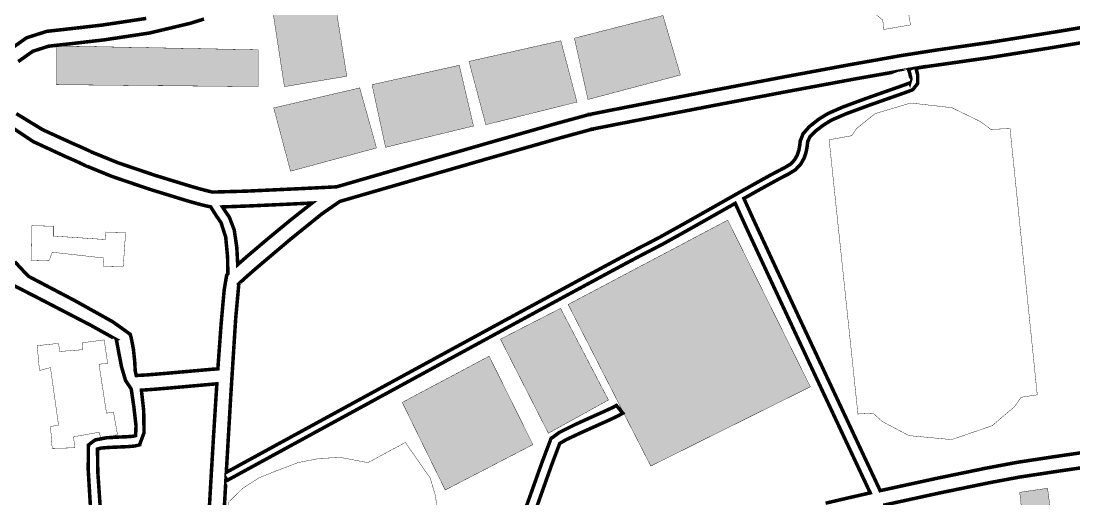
# Model space of a CAD drawing. Extents: x -14.6 to 30.8, y -26 to 29.
# Drawn here: x 6.76 to 15.05, y -3.36 to 0.41 of the extents above; entities that cross this region are included whole.
import ezdxf

# ---------------------------------------------------------------- set-up
doc = ezdxf.new("R2010")
doc.units = 0
doc.header["$LTSCALE"] = 0.000394
for name, color, linetype in [('CW_1002', 7, 'CONTINUOUS'), ('CW_2002', 7, 'CONTINUOUS'), ('CW_2003', 7, 'CONTINUOUS'), ('CW_2004', 7, 'CONTINUOUS'), ('CW_2005', 7, 'CONTINUOUS'), ('CW_2007', 7, 'CONTINUOUS')]:
    doc.layers.add(name, color=color, linetype=linetype)

msp = doc.modelspace()

# ---------------------------------------------------------------- linework, layer by layer
at = {"layer": 'CW_1002', "color": 1, "linetype": 'CONTINUOUS', "const_width": 0.007874}
for points in [[(6.653864, 0.171523), (6.801994, 0.276226), (6.960535, 0.326799), (6.960724, 0.326823), (6.995132, 0.330866), (7.04096, 0.33593), (7.095575, 0.341835), (7.397342, 0.376493), (7.744424, 0.428786)], [(8.199676, 0.423857), (8.143441, 0.406662), (8.094217, 0.391157), (8.09289, 0.390732), (7.769962, 0.313761), (7.415138, 0.259974), (7.108031, 0.224646), (7.059707, 0.219413), (7.015726, 0.214497), (6.975024, 0.209634), (6.974835, 0.20961), (6.851292, 0.170082), (6.735731, 0.08814)], [(6.72076, -0.322024), (6.929902, -0.449883), (7.162028, -0.555898), (7.220648, -0.58145), (7.272592, -0.604803), (7.315937, -0.625823), (7.31589, -0.625913), (7.315894, -0.625917), (7.316122, -0.625917), (7.521093, -0.709581), (7.812626, -0.808488), (8.093902, -0.894898), (8.138855, -0.907792), (8.179247, -0.919014), (8.214366, -0.928354), (8.239954, -0.934795), (8.25861, -0.939089), (8.269697, -0.941063), (8.269713, -0.940886), (8.27, -0.940909), (8.270228, -0.940909), (8.532533, -0.933588), (8.967722, -0.913474), (9.243362, -0.899606), (9.293023, -0.885333), (9.348189, -0.869369), (9.414047, -0.850256), (9.885311, -0.713542), (10.466976, -0.545486), (10.977596, -0.399482), (11.23572, -0.328929), (11.235839, -0.328929), (11.235835, -0.328906), (11.268249, -0.322288), (11.323052, -0.311345), (11.39761, -0.296614), (11.48765, -0.278946), (11.60266, -0.256481), (11.741673, -0.229425), (12.218267, -0.137377), (12.749107, -0.036317), (13.263579, 0.059458), (13.691073, 0.135655), (13.960976, 0.17798), (14.396151, 0.240504), (14.890758, 0.319744), (15.232713, 0.376803)], [(15.234571, 0.257492), (14.882824, 0.198897), (14.397732, 0.121355), (13.975276, 0.060791), (13.930858, 0.054802), (13.875151, 0.046424), (13.809051, 0.035839), (13.822429, -0.016829), (13.822362, -0.084233), (13.783567, -0.133693), (13.78322, -0.133925), (13.783165, -0.133949), (13.783134, -0.133878), (13.748808, -0.147165), (13.690185, -0.168153), (13.613594, -0.195028), (13.432885, -0.25876), (13.259917, -0.322688), (13.149157, -0.37065), (13.14878, -0.370862), (13.135093, -0.37867), (13.12194, -0.386396), (13.109437, -0.393988), (13.096539, -0.402104), (13.083641, -0.410517), (13.070803, -0.419205), (13.014748, -0.462009), (12.973537, -0.504668), (12.955689, -0.544024), (12.95147, -0.582644), (12.94309, -0.626804), (12.927457, -0.673563), (12.900428, -0.721509), (12.859532, -0.76492), (12.801591, -0.800402), (12.729314, -0.837513), (12.607943, -0.904284), (12.453134, -0.991264), (12.532827, -1.167044), (12.711512, -1.552175), (12.944728, -2.052154), (13.188014, -2.572479), (13.396908, -3.018649), (13.526949, -3.296161), (13.980126, -3.197426), (14.36446, -3.118155), (14.607748, -3.072685), (14.896706, -3.02847), (15.204432, -2.9835)], [(6.750178, -1.534866), (6.787667, -1.574717), (6.821008, -1.60763), (7.179348, -1.795899), (7.481618, -1.96469), (7.618094, -2.062602), (7.618165, -2.062791), (7.618398, -2.063024), (7.626213, -2.091235), (7.63457, -2.132322), (7.643709, -2.18272), (7.653459, -2.274083), (7.657742, -2.352396), (7.666138, -2.387787), (7.746241, -2.383632), (7.903424, -2.370624), (8.088488, -2.354146), (8.173069, -2.346562), (8.248103, -2.339984), (8.308799, -2.334996), (8.334789, -1.977675), (8.358737, -1.712676), (8.378126, -1.596583), (8.378358, -1.596122), (8.37839, -1.596079), (8.3785, -1.596157), (8.380815, -1.593191), (8.38387, -1.589645), (8.387642, -1.585539), (8.385283, -1.453334), (8.370637, -1.297117), (8.334441, -1.183063), (8.300008, -1.132795), (8.272868, -1.090673), (8.252681, -1.057398), (8.235095, -1.054221), (8.212328, -1.04915), (8.184839, -1.042315), (8.149221, -1.032835), (8.107744, -1.021302), (8.061146, -1.007929), (7.773629, -0.919474), (7.474394, -0.817624), (7.262146, -0.73065), (7.262193, -0.730559), (7.262189, -0.730555), (7.261961, -0.730555), (7.219842, -0.710087), (7.170547, -0.68789), (7.115429, -0.663858), (6.855012, -0.543147), (6.619214, -0.386783)], [(13.097038, -3.395277), (13.269441, -3.354752), (13.448587, -3.31378), (13.318839, -3.036855), (13.119544, -2.611108), (12.888594, -2.117042), (12.663877, -1.63516), (12.483285, -1.245965), (12.384709, -1.029961), (12.342305, -1.053985), (12.299447, -1.078286), (12.256358, -1.102724), (12.018363, -1.237422), (11.821344, -1.347313), (11.706283, -1.407583), (11.706232, -1.407606), (11.671234, -1.425258), (11.601086, -1.462271), (11.499413, -1.516657), (11.374057, -1.584178), (11.219365, -1.667837), (11.039472, -1.76537), (10.59685, -2.005981), (10.110869, -2.270777), (9.620106, -2.538578), (9.163138, -2.788202), (8.778542, -2.998465), (8.504894, -3.148187), (8.380772, -3.216185), (8.372579, -3.201268), (8.364388, -3.347003), (8.35794, -3.462806)], [(7.310457, -3.512408), (7.287259, -3.130927), (7.289016, -2.936398), (7.341262, -2.896352), (7.432664, -2.878935), (7.538646, -2.873016), (7.591911, -2.870834), (7.634752, -2.86774), (7.660169, -2.862697), (7.660598, -2.862555), (7.664001, -2.784339), (7.646654, -2.632502), (7.626209, -2.494512), (7.581048, -2.425805), (7.549799, -2.318632), (7.527441, -2.20302), (7.519364, -2.158168), (7.51263, -2.123393), (7.507665, -2.103622), (7.507764, -2.103587), (7.304787, -1.990214), (6.876649, -1.767939), (6.470331, -1.55987)], [(8.239417, -3.472461), (8.254143, -3.213695), (8.275519, -2.853999), (8.300866, -2.45348), (8.244574, -2.458307), (8.175759, -2.464411), (8.098638, -2.471335), (7.951846, -2.484426), (7.813914, -2.496089), (7.706524, -2.503744), (7.724444, -2.66586), (7.727385, -2.838779), (7.691902, -2.934496), (7.691799, -2.934563), (7.691846, -2.934673), (7.654849, -2.943935), (7.602861, -2.948765), (7.541417, -2.951449), (7.459005, -2.954861), (7.391262, -2.959944), (7.360685, -2.968075), (7.362846, -3.149463), (7.388292, -3.516037)], [(10.7352, -3.432095), (10.86469, -3.067642), (10.933795, -2.885083), (10.933909, -2.885146), (10.933972, -2.885039), (10.998709, -2.837244), (11.124454, -2.774149), (11.271098, -2.707693), (11.35489, -2.670146), (11.418275, -2.640843), (11.448854, -2.624457), (11.498988, -2.68474), (11.461078, -2.706712), (11.391995, -2.739411), (11.303091, -2.779362), (11.169105, -2.839538), (11.056065, -2.892578), (11.002303, -2.923587), (11.002079, -2.924146), (10.935663, -3.101458), (10.808075, -3.461375)], [(15.206972, -3.102164), (14.905187, -3.14627), (14.626205, -3.188953), (14.384539, -3.234157), (14.002128, -3.313101), (13.550906, -3.411492)]]:
    msp.add_lwpolyline(points, dxfattribs=at)
for points in [[(8.37537, -3.151898), (8.542996, -3.060113), (8.836269, -2.899677), (9.221589, -2.689038), (9.665355, -2.446648), (10.133968, -2.190956), (10.593826, -1.940411), (11.011331, -1.713465), (11.18193, -1.620987), (11.33636, -1.53751), (11.4715, -1.464752), (11.57446, -1.409689), (11.645841, -1.372058), (11.682012, -1.353858), (11.682063, -1.353835), (11.795407, -1.294391), (11.990833, -1.185349), (12.227295, -1.051512), (12.465288, -0.916814), (12.662307, -0.806924), (12.77737, -0.746654), (12.821561, -0.719631), (12.852707, -0.686646), (12.873244, -0.650264), (12.886326, -0.610708), (12.893436, -0.572519), (12.897098, -0.538717), (12.919549, -0.480828), (12.969688, -0.423926), (13.037354, -0.370764), (13.050779, -0.361685), (13.06453, -0.352731), (13.078524, -0.343933), (13.093017, -0.3351), (13.106832, -0.326931), (13.119945, -0.319421), (13.120323, -0.319209), (13.234804, -0.269348), (13.410937, -0.204093), (13.594217, -0.139429), (13.670591, -0.112641), (13.728146, -0.092101), (13.759748, -0.079969), (13.760094, -0.079736), (13.76015, -0.079713), (13.760169, -0.079756), (13.769429, -0.04687), (13.758732, 0.000811), (13.750185, 0.025319), (13.753488, 0.02661), (13.328839, -0.048481), (12.803834, -0.145979), (12.25624, -0.250141), (11.763823, -0.345228), (11.641013, -0.369148), (11.525195, -0.391802), (11.420217, -0.412417), (11.34037, -0.428164), (11.286177, -0.43892), (11.259827, -0.444244), (11.259709, -0.444244), (11.259713, -0.444268), (11.003988, -0.514261), (10.495869, -0.659609), (9.916444, -0.827041), (9.446803, -0.963287), (9.352574, -0.990695), (9.298735, -1.006398), (9.269776, -1.014787), (9.269693, -1.014811), (9.127668, -1.113294), (8.876024, -1.316958), (8.622051, -1.532213), (8.580028, -1.568758), (8.544036, -1.600441), (8.51489, -1.626551), (8.494274, -1.645384), (8.480431, -1.658348), (8.474051, -1.664835), (8.474094, -1.664866), (8.449479, -1.934966), (8.411988, -2.522832)], [(9.051055, -1.027268), (8.806703, -1.039085), (8.549986, -1.050574), (8.345059, -1.058031), (8.36039, -1.081706), (8.378246, -1.108341), (8.398724, -1.13785), (8.437801, -1.23984), (8.457989, -1.377475), (8.465315, -1.513016), (8.489986, -1.491171), (8.516637, -1.467813), (8.545004, -1.443165), (8.705643, -1.306512), (8.88351, -1.159851)]]:
    msp.add_lwpolyline(points, close=True, dxfattribs=at)
at = {"layer": 'CW_2002', "color": 1, "linetype": 'CONTINUOUS', "const_width": 0.003}
msp.add_lwpolyline([(9.785937, -2.916087), (9.98222, -3.197598), (10.023543, -3.337063), (10.036457, -3.445535), (10.132016, -3.703803), (10.144929, -3.882008), (10.025679, -4.057219), (9.824163, -4.191301), (9.540378, -4.284252), (8.396063, -3.563811), (8.396063, -3.38385), (8.506759, -3.27622), (8.633921, -3.194475), (8.776551, -3.137047), (8.942803, -3.074239), (9.109053, -3.042242), (9.275299, -3.034213), (9.491252, -3.075346)], close=True, dxfattribs=at)
at = {"layer": 'CW_2003', "color": 1, "linetype": 'CONTINUOUS', "const_width": 0.003}
for points in [[(13.42537, 0.969465), (13.730299, 1.024079), (13.739402, 0.892094), (13.689339, 0.887543), (13.69389, 0.810173), (13.780362, 0.737354), (13.84863, 0.737354), (13.866835, 0.546205), (13.81222, 0.546205), (13.753055, 0.45063), (13.766709, 0.377811), (13.552803, 0.341402), (13.548252, 0.41422), (13.46178, 0.487039), (13.384409, 0.473386), (13.361654, 0.664535), (13.429921, 0.678189), (13.493638, 0.751008), (13.489087, 0.842031), (13.42537, 0.842031)], [(8.742205, 0.482488), (9.229181, 0.573512), (9.324756, -0.027244), (8.833228, -0.109165)], [(6.844362, -1.206), (7.012756, -1.210551), (7.012756, -1.287921), (7.422362, -1.315228), (7.426913, -1.256063), (7.581654, -1.260614), (7.563449, -1.529134), (7.404157, -1.524583), (7.408709, -1.460866), (7.003654, -1.415354), (6.980898, -1.479071), (6.839811, -1.483622)], [(6.885323, -2.152646), (7.053717, -2.134441), (7.062819, -2.198157), (7.244866, -2.184504), (7.240315, -2.12989), (7.41326, -2.107134), (7.440567, -2.293732), (7.372299, -2.298283), (7.431465, -2.685134), (7.486079, -2.676031), (7.517937, -2.853528), (7.390504, -2.889937), (7.372299, -2.835323), (7.172047, -2.871732), (7.18115, -2.958205), (7.003654, -2.962756), (6.99, -2.789811), (7.053717, -2.780709), (6.99, -2.325591), (6.903528, -2.348346)], [(14.626535, -3.309213), (14.658504, -3.606063), (14.88685, -3.587795), (14.845748, -3.277244)]]:
    msp.add_lwpolyline(points, close=True, dxfattribs=at)
at = {"layer": 'CW_2003', "color": 1, "linetype": 'CONTINUOUS'}
for points in [[(8.742205, 0.482488), (9.229181, 0.573512), (8.833228, -0.109165), (9.324756, -0.027244)], [(14.626535, -3.309213), (14.658504, -3.606063), (14.845748, -3.277244), (14.88685, -3.587795)]]:
    msp.add_solid(points, dxfattribs=at)
at = {"layer": 'CW_2004', "color": 1, "linetype": 'CONTINUOUS', "const_width": 0.003}
for points in [[(14.398701, -0.446354), (14.550071, -0.440047), (14.764512, -2.540307), (14.63837, -2.559228), (14.584409, -2.63468), (14.408512, -2.784415), (14.089654, -2.893504), (13.752808, -2.861969), (13.543507, -2.750543), (13.471559, -2.68537), (13.351724, -2.691677), (13.124669, -0.528346), (13.301268, -0.496811), (13.342381, -0.438178), (13.48721, -0.322081), (13.767992, -0.23822), (14.091289, -0.275362), (14.315073, -0.383984)], [(11.068441, -1.827701), (12.32587, -1.162114), (12.976823, -2.476783), (11.719591, -3.102209)], [(10.535236, -2.10128), (11.008661, -1.858169), (11.386122, -2.581102), (10.912697, -2.843406)], [(10.445669, -2.23563), (10.791142, -2.932972), (10.100197, -3.29124), (9.761122, -2.600295)]]:
    msp.add_lwpolyline(points, close=True, dxfattribs=at)
at = {"layer": 'CW_2004', "color": 2, "linetype": 'CONTINUOUS'}
for points in [[(11.068441, -1.827701), (12.32587, -1.162114), (11.719591, -3.102209), (12.976823, -2.476783)], [(10.535236, -2.10128), (11.008661, -1.858169), (10.912697, -2.843406), (11.386122, -2.581102)], [(10.445669, -2.23563), (10.791142, -2.932972), (9.761122, -2.600295), (10.100197, -3.29124)]]:
    msp.add_solid(points, dxfattribs=at)
at = {"layer": 'CW_2005', "color": 1, "linetype": 'CONTINUOUS', "const_width": 0.003}
for points in [[(11.11778, 0.273118), (11.815724, 0.451425), (11.953276, -0.017268), (11.224764, -0.210858)], [(10.287378, 0.089717), (10.419835, -0.409543), (11.138157, -0.231236), (11.010795, 0.25274)], [(7.037094, 0.211984), (8.626575, 0.181417), (8.626575, -0.108969), (7.037094, -0.093685)], [(9.523205, -0.093685), (9.630189, -0.58785), (10.323039, -0.419732), (10.210961, 0.05915)], [(8.748843, -0.277087), (9.426409, -0.119157), (9.558866, -0.592945), (8.881299, -0.776346)]]:
    msp.add_lwpolyline(points, close=True, dxfattribs=at)
at = {"layer": 'CW_2005', "color": 6, "linetype": 'CONTINUOUS'}
for points in [[(11.11778, 0.273118), (11.815724, 0.451425), (11.224764, -0.210858), (11.953276, -0.017268)], [(10.287378, 0.089717), (10.419835, -0.409543), (11.010795, 0.25274), (11.138157, -0.231236)], [(7.037094, 0.211984), (8.626575, 0.181417), (7.037094, -0.093685), (8.626575, -0.108969)], [(9.523205, -0.093685), (9.630189, -0.58785), (10.210961, 0.05915), (10.323039, -0.419732)], [(8.748843, -0.277087), (9.426409, -0.119157), (8.881299, -0.776346), (9.558866, -0.592945)]]:
    msp.add_solid(points, dxfattribs=at)
at = {"layer": 'CW_2007', "color": 2, "linetype": 'CONTINUOUS', "const_width": 0.02778}
for points in [[(6.653864, 0.171523), (6.801994, 0.276226), (6.960535, 0.326799), (6.960724, 0.326823), (6.995132, 0.330866), (7.04096, 0.33593), (7.095575, 0.341835), (7.397342, 0.376493), (7.744424, 0.428786)], [(8.199676, 0.423857), (8.143441, 0.406662), (8.094217, 0.391157), (8.09289, 0.390732), (7.769962, 0.313761), (7.415138, 0.259974), (7.108031, 0.224646), (7.059707, 0.219413), (7.015726, 0.214497), (6.975024, 0.209634), (6.974835, 0.20961), (6.851292, 0.170082), (6.735731, 0.08814)], [(6.72076, -0.322024), (6.929902, -0.449883), (7.162028, -0.555898), (7.220648, -0.58145), (7.272592, -0.604803), (7.315937, -0.625823), (7.31589, -0.625913), (7.315894, -0.625917), (7.316122, -0.625917), (7.521093, -0.709581), (7.812626, -0.808488), (8.093902, -0.894898), (8.138855, -0.907792), (8.179247, -0.919014), (8.214366, -0.928354), (8.239954, -0.934795), (8.25861, -0.939089), (8.269697, -0.941063), (8.269713, -0.940886), (8.27, -0.940909), (8.270228, -0.940909), (8.532533, -0.933588), (8.967722, -0.913474), (9.243362, -0.899606), (9.293023, -0.885333), (9.348189, -0.869369), (9.414047, -0.850256), (9.885311, -0.713542), (10.466976, -0.545486), (10.977596, -0.399482), (11.23572, -0.328929), (11.235839, -0.328929), (11.235835, -0.328906), (11.268249, -0.322288), (11.323052, -0.311345), (11.39761, -0.296614), (11.48765, -0.278946), (11.60266, -0.256481), (11.741673, -0.229425), (12.218267, -0.137377), (12.749107, -0.036317), (13.263579, 0.059458), (13.691073, 0.135655), (13.960976, 0.17798), (14.396151, 0.240504), (14.890758, 0.319744), (15.232713, 0.376803)], [(15.234571, 0.257492), (14.882824, 0.198897), (14.397732, 0.121355), (13.975276, 0.060791), (13.930858, 0.054802), (13.875151, 0.046424), (13.809051, 0.035839), (13.822429, -0.016829), (13.822362, -0.084233), (13.783567, -0.133693), (13.78322, -0.133925), (13.783165, -0.133949), (13.783134, -0.133878), (13.748808, -0.147165), (13.690185, -0.168153), (13.613594, -0.195028), (13.432885, -0.25876), (13.259917, -0.322688), (13.149157, -0.37065), (13.14878, -0.370862), (13.135093, -0.37867), (13.12194, -0.386396), (13.109437, -0.393988), (13.096539, -0.402104), (13.083641, -0.410517), (13.070803, -0.419205), (13.014748, -0.462009), (12.973537, -0.504668), (12.955689, -0.544024), (12.95147, -0.582644), (12.94309, -0.626804), (12.927457, -0.673563), (12.900428, -0.721509), (12.859532, -0.76492), (12.801591, -0.800402), (12.729314, -0.837513), (12.607943, -0.904284), (12.453134, -0.991264), (12.532827, -1.167044), (12.711512, -1.552175), (12.944728, -2.052154), (13.188014, -2.572479), (13.396908, -3.018649), (13.526949, -3.296161), (13.980126, -3.197426), (14.36446, -3.118155), (14.607748, -3.072685), (14.896706, -3.02847), (15.204432, -2.9835)], [(6.709354, -1.49015), (6.750178, -1.534866), (6.787667, -1.574717), (6.821008, -1.60763), (7.179348, -1.795899), (7.481618, -1.96469), (7.618094, -2.062602), (7.618165, -2.062791), (7.618398, -2.063024), (7.626213, -2.091235), (7.63457, -2.132322), (7.643709, -2.18272), (7.653459, -2.274083), (7.657742, -2.352396), (7.666138, -2.387787), (7.746241, -2.383632), (7.903424, -2.370624), (8.088488, -2.354146), (8.173069, -2.346562), (8.248103, -2.339984), (8.308799, -2.334996), (8.334789, -1.977675), (8.358737, -1.712676), (8.378126, -1.596583), (8.378358, -1.596122), (8.37839, -1.596079), (8.3785, -1.596157), (8.380815, -1.593191), (8.38387, -1.589645), (8.387642, -1.585539), (8.385283, -1.453334), (8.370637, -1.297117), (8.334441, -1.183063), (8.300008, -1.132795), (8.272868, -1.090673), (8.252681, -1.057398), (8.235095, -1.054221), (8.212328, -1.04915), (8.184839, -1.042315), (8.149221, -1.032835), (8.107744, -1.021302), (8.061146, -1.007929), (7.773629, -0.919474), (7.474394, -0.817624), (7.262146, -0.73065), (7.262193, -0.730559), (7.262189, -0.730555), (7.261961, -0.730555), (7.219842, -0.710087), (7.170547, -0.68789), (7.115429, -0.663858), (6.855012, -0.543147), (6.619214, -0.386783)], [(13.097038, -3.395277), (13.269441, -3.354752), (13.448587, -3.31378), (13.318839, -3.036855), (13.119544, -2.611108), (12.888594, -2.117042), (12.663877, -1.63516), (12.483285, -1.245965), (12.384709, -1.029961), (12.342305, -1.053985), (12.299447, -1.078286), (12.256358, -1.102724), (12.018363, -1.237422), (11.821344, -1.347313), (11.706283, -1.407583), (11.706232, -1.407606), (11.671234, -1.425258), (11.601086, -1.462271), (11.499413, -1.516657), (11.374057, -1.584178), (11.219365, -1.667837), (11.039472, -1.76537), (10.59685, -2.005981), (10.110869, -2.270777), (9.620106, -2.538578), (9.163138, -2.788202), (8.778542, -2.998465), (8.504894, -3.148187), (8.380772, -3.216185), (8.372579, -3.201268), (8.364388, -3.347003), (8.35794, -3.462806)], [(7.310457, -3.512408), (7.287259, -3.130927), (7.289016, -2.936398), (7.341262, -2.896352), (7.432664, -2.878935), (7.538646, -2.873016), (7.591911, -2.870834), (7.634752, -2.86774), (7.660169, -2.862697), (7.660598, -2.862555), (7.664001, -2.784339), (7.646654, -2.632502), (7.626209, -2.494512), (7.581048, -2.425805), (7.549799, -2.318632), (7.527441, -2.20302), (7.519364, -2.158168), (7.51263, -2.123393), (7.507665, -2.103622), (7.507764, -2.103587), (7.304787, -1.990214), (6.876649, -1.767939), (6.470331, -1.55987)], [(8.239417, -3.472461), (8.254143, -3.213695), (8.275519, -2.853999), (8.300866, -2.45348), (8.244574, -2.458307), (8.175759, -2.464411), (8.098638, -2.471335), (7.951846, -2.484426), (7.813914, -2.496089), (7.706524, -2.503744), (7.724444, -2.66586), (7.727385, -2.838779), (7.691902, -2.934496), (7.691799, -2.934563), (7.691846, -2.934673), (7.654849, -2.943935), (7.602861, -2.948765), (7.541417, -2.951449), (7.459005, -2.954861), (7.391262, -2.959944), (7.360685, -2.968075), (7.362846, -3.149463), (7.388292, -3.516037)], [(10.7352, -3.432095), (10.86469, -3.067642), (10.933795, -2.885083), (10.933909, -2.885146), (10.933972, -2.885039), (10.998709, -2.837244), (11.124454, -2.774149), (11.271098, -2.707693), (11.35489, -2.670146), (11.418275, -2.640843), (11.448854, -2.624457), (11.498988, -2.68474), (11.461078, -2.706712), (11.391995, -2.739411), (11.303091, -2.779362), (11.169105, -2.839538), (11.056065, -2.892578), (11.002303, -2.923587), (11.002079, -2.924146), (10.935663, -3.101458), (10.808075, -3.461375)], [(15.206972, -3.102164), (14.905187, -3.14627), (14.626205, -3.188953), (14.384539, -3.234157), (14.002128, -3.313101), (13.550906, -3.411492)]]:
    msp.add_lwpolyline(points, dxfattribs=at)
for points in [[(8.37537, -3.151898), (8.542996, -3.060113), (8.836269, -2.899677), (9.221589, -2.689038), (9.665355, -2.446648), (10.133968, -2.190956), (10.593826, -1.940411), (11.011331, -1.713465), (11.18193, -1.620987), (11.33636, -1.53751), (11.4715, -1.464752), (11.57446, -1.409689), (11.645841, -1.372058), (11.682012, -1.353858), (11.682063, -1.353835), (11.795407, -1.294391), (11.990833, -1.185349), (12.227295, -1.051512), (12.465288, -0.916814), (12.662307, -0.806924), (12.77737, -0.746654), (12.821561, -0.719631), (12.852707, -0.686646), (12.873244, -0.650264), (12.886326, -0.610708), (12.893436, -0.572519), (12.897098, -0.538717), (12.919549, -0.480828), (12.969688, -0.423926), (13.037354, -0.370764), (13.050779, -0.361685), (13.06453, -0.352731), (13.078524, -0.343933), (13.093017, -0.3351), (13.106832, -0.326931), (13.119945, -0.319421), (13.120323, -0.319209), (13.234804, -0.269348), (13.410937, -0.204093), (13.594217, -0.139429), (13.670591, -0.112641), (13.728146, -0.092101), (13.759748, -0.079969), (13.760094, -0.079736), (13.76015, -0.079713), (13.760169, -0.079756), (13.769429, -0.04687), (13.758732, 0.000811), (13.750185, 0.025319), (13.753488, 0.02661), (13.328839, -0.048481), (12.803834, -0.145979), (12.25624, -0.250141), (11.763823, -0.345228), (11.641013, -0.369148), (11.525195, -0.391802), (11.420217, -0.412417), (11.34037, -0.428164), (11.286177, -0.43892), (11.259827, -0.444244), (11.259709, -0.444244), (11.259713, -0.444268), (11.003988, -0.514261), (10.495869, -0.659609), (9.916444, -0.827041), (9.446803, -0.963287), (9.352574, -0.990695), (9.298735, -1.006398), (9.269776, -1.014787), (9.269693, -1.014811), (9.127668, -1.113294), (8.876024, -1.316958), (8.622051, -1.532213), (8.580028, -1.568758), (8.544036, -1.600441), (8.51489, -1.626551), (8.494274, -1.645384), (8.480431, -1.658348), (8.474051, -1.664835), (8.474094, -1.664866), (8.449479, -1.934966), (8.411988, -2.522832)], [(9.051055, -1.027268), (8.806703, -1.039085), (8.549986, -1.050574), (8.345059, -1.058031), (8.36039, -1.081706), (8.378246, -1.108341), (8.398724, -1.13785), (8.437801, -1.23984), (8.457989, -1.377475), (8.465315, -1.513016), (8.489986, -1.491171), (8.516637, -1.467813), (8.545004, -1.443165), (8.705643, -1.306512), (8.88351, -1.159851)]]:
    msp.add_lwpolyline(points, close=True, dxfattribs=at)

doc.saveas('drawing.dxf')
